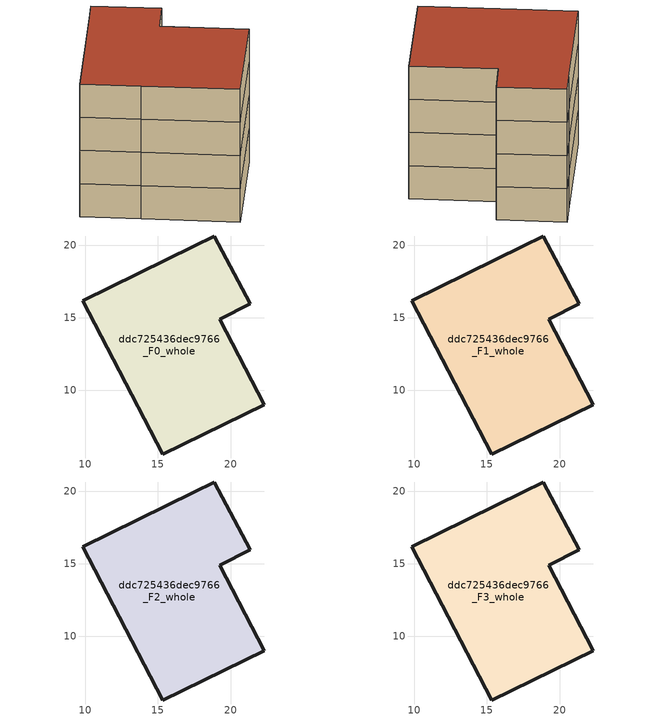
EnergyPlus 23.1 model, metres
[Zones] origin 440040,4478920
ddc725436dec9766_F0_whole
 floor ground (EU_floor_Construction): 18.88,20.62 21.34,15.97 19.25,14.89 22.32,9.02 15.33,5.63 11.94,12.13 9.83,16.16 17.47,19.91 z0
 wall outside (EU_wall_Construction): 15.33,5.63 22.32,9.02 19.25,14.89 21.34,15.97 18.88,20.62 17.47,19.91 9.83,16.16 11.94,12.13 15.33,5.63 z0:3
ddc725436dec9766_F1_whole
 floor to ddc725436dec9766_F0_whole (EU_floor_Construction): 18.88,20.62 21.34,15.97 19.25,14.89 22.32,9.02 15.33,5.63 11.94,12.13 9.83,16.16 17.47,19.91 z3
 wall outside (EU_wall_Construction): 15.33,5.63 22.32,9.02 19.25,14.89 21.34,15.97 18.88,20.62 17.47,19.91 9.83,16.16 11.94,12.13 15.33,5.63 z3:6
ddc725436dec9766_F2_whole
 floor to ddc725436dec9766_F1_whole (EU_floor_Construction): 18.88,20.62 21.34,15.97 19.25,14.89 22.32,9.02 15.33,5.63 11.94,12.13 9.83,16.16 17.47,19.91 z6
 wall outside (EU_wall_Construction): 15.33,5.63 22.32,9.02 19.25,14.89 21.34,15.97 18.88,20.62 17.47,19.91 9.83,16.16 11.94,12.13 15.33,5.63 z6:9
ddc725436dec9766_F3_whole
 floor to ddc725436dec9766_F2_whole (EU_floor_Construction): 18.88,20.62 21.34,15.97 19.25,14.89 22.32,9.02 15.33,5.63 11.94,12.13 9.83,16.16 17.47,19.91 z9
 wall outside (EU_wall_Construction): 15.33,5.63 22.32,9.02 19.25,14.89 21.34,15.97 18.88,20.62 17.47,19.91 9.83,16.16 11.94,12.13 15.33,5.63 z9:12
 roof outside (EU_roof_Construction): 22.32,9.02 19.25,14.89 21.34,15.97 18.88,20.62 17.47,19.91 9.83,16.16 11.94,12.13 15.33,5.63 z12
[Building]
EU S2 Campaign: North Axis=0; Terrain=City; Solar Distribution=FullExterior
[Site:Location]
Madrid: Latitude=40.5; Longitude=-3.5; Time Zone=1; Elevation=609
[SizingPeriod:WeatherFileDays]
AnnualSizingPeriod: Begin Month=1; Begin Day of Month=1; End Month=12; End Day of Month=31; Day of Week for Start Day=Monday; Use Weather File Daylight Saving Period=No; Use Weather File Rain and Snow Indicators=No
[MATERIAL]
EU_InternalMass_Material: Roughness=MediumRough; Thickness=0.1; Conductivity=1; Density=1800; Specific Heat=900; Thermal Absorptance=0.9; Solar Absorptance=0.7; Visible Absorptance=0.7
[MATERIAL:NOMASS] Roughness=MediumRough; Thermal Absorptance=0.9; Solar Absorptance=0.7; Visible Absorptance=0.7
Name | Thermal Resistance
EU_wall_NoMass | 0.609216
EU_roof_NoMass | 0.513268
EU_floor_NoMass | 0.568163
[CONSTRUCTION]
EU_wall_Construction: EU_wall_NoMass
EU_roof_Construction: EU_roof_NoMass
EU_floor_Construction: EU_floor_NoMass
EU_InternalMass_Construction: EU_InternalMass_Material
[ZONE] Type=1; Multiplier=1; Ceiling Height=autocalculate; Volume=314.078; Floor Area=autocalculate; Part of Total Floor Area=Yes
ddc725436dec9766_F0_whole; ddc725436dec9766_F1_whole; ddc725436dec9766_F2_whole; ddc725436dec9766_F3_whole
[INTERNALMASS] Construction=EU_InternalMass_Construction; Surface Area=104.693
Name | Zone or ZoneList
ddc725436dec9766_F0_whole_EU_InternalMass | ddc725436dec9766_F0_whole
ddc725436dec9766_F1_whole_EU_InternalMass | ddc725436dec9766_F1_whole
ddc725436dec9766_F2_whole_EU_InternalMass | ddc725436dec9766_F2_whole
ddc725436dec9766_F3_whole_EU_InternalMass | ddc725436dec9766_F3_whole
[OTHEREQUIPMENT] Fuel Type=Electricity; Design Level Calculation Method=Watts/Area; Power per Zone Floor Area=1; Fraction Latent=0; Fraction Radiant=0; Fraction Lost=0; Carbon Dioxide Generation Rate=0; EndUse Subcategory=EU_Step8_InternalGains
Name | Zone or ZoneList or Space or SpaceList | Schedule
EU_Step8_InternalGain_ddc725436dec9766_F0_whole_f000 | ddc725436dec9766_F0_whole | EU_Step8_GainSchedule_ddc725436dec9766_F0_whole_f000
EU_Step8_InternalGain_ddc725436dec9766_F1_whole_f000 | ddc725436dec9766_F1_whole | EU_Step8_GainSchedule_ddc725436dec9766_F1_whole_f000
EU_Step8_InternalGain_ddc725436dec9766_F2_whole_f000 | ddc725436dec9766_F2_whole | EU_Step8_GainSchedule_ddc725436dec9766_F2_whole_f000
EU_Step8_InternalGain_ddc725436dec9766_F3_whole_f000 | ddc725436dec9766_F3_whole | EU_Step8_GainSchedule_ddc725436dec9766_F3_whole_f000
[ZONEVENTILATION:DESIGNFLOWRATE] Schedule=EU_AlwaysOn; Design Flow Rate Calculation Method=AirChanges/Hour; Air Changes per Hour=0.752966; Ventilation Type=Natural; Fan Pressure Rise=0; Fan Total Efficiency=1; Constant Term Coefficient=1; Temperature Term Coefficient=0; Velocity Term Coefficient=0; Velocity Squared Term Coefficient=0; Minimum Indoor Temperature=-100; Maximum Indoor Temperature=100; Delta Temperature=-100; Minimum Outdoor Temperature=-100; Maximum Outdoor Temperature=100; Maximum Wind Speed=40
Name | Zone or ZoneList or Space or SpaceList
EU_ConstantAir_ddc725436dec9766_F0_whole | ddc725436dec9766_F0_whole
EU_ConstantAir_ddc725436dec9766_F1_whole | ddc725436dec9766_F1_whole
EU_ConstantAir_ddc725436dec9766_F2_whole | ddc725436dec9766_F2_whole
EU_ConstantAir_ddc725436dec9766_F3_whole | ddc725436dec9766_F3_whole
[HVACTEMPLATE:THERMOSTAT] Constant Heating Setpoint=20; Constant Cooling Setpoint=50
EU_HeatOnly_ddc725436dec9766_F0_whole; EU_HeatOnly_ddc725436dec9766_F1_whole; EU_HeatOnly_ddc725436dec9766_F2_whole; EU_HeatOnly_ddc725436dec9766_F3_whole
[HVACTEMPLATE:ZONE:IDEALLOADSAIRSYSTEM] System Availability Schedule=EU_AlwaysOn; Maximum Heating Supply Air Temperature=50; Minimum Cooling Supply Air Temperature=13; Maximum Heating Supply Air Humidity Ratio=0.0156; Minimum Cooling Supply Air Humidity Ratio=0.0077; Heating Limit=NoLimit; Cooling Limit=NoLimit; Heating Availability Schedule=EU_AlwaysOn; Cooling Availability Schedule=EU_CoolingOff; Dehumidification Control Type=ConstantSensibleHeatRatio; Cooling Sensible Heat Ratio=0.7; Dehumidification Setpoint=60; Humidification Control Type=None; Humidification Setpoint=30; Outdoor Air Method=None; Outdoor Air Flow Rate per Person=0.00944; Outdoor Air Flow Rate per Zone Floor Area=0; Outdoor Air Flow Rate per Zone=0; Demand Controlled Ventilation Type=None; Outdoor Air Economizer Type=NoEconomizer; Heat Recovery Type=None; Sensible Heat Recovery Effectiveness=0.7; Latent Heat Recovery Effectiveness=0.65
Name | Template Thermostat
ddc725436dec9766_F0_whole | EU_HeatOnly_ddc725436dec9766_F0_whole
ddc725436dec9766_F1_whole | EU_HeatOnly_ddc725436dec9766_F1_whole
ddc725436dec9766_F2_whole | EU_HeatOnly_ddc725436dec9766_F2_whole
ddc725436dec9766_F3_whole | EU_HeatOnly_ddc725436dec9766_F3_whole
[SIZING:ZONE] Zone Cooling Design Supply Air Temperature Input Method=SupplyAirTemperature; Zone Cooling Design Supply Air Temperature=13; Zone Heating Design Supply Air Temperature Input Method=SupplyAirTemperature; Zone Heating Design Supply Air Temperature=50; Zone Cooling Design Supply Air Humidity Ratio=0.008; Zone Heating Design Supply Air Humidity Ratio=0.008; Cooling Design Air Flow Method=DesignDay; Cooling Design Air Flow Rate=0; Cooling Minimum Air Flow per Zone Floor Area=0.000762; Cooling Minimum Air Flow=0; Cooling Minimum Air Flow Fraction=0.2; Heating Design Air Flow Method=DesignDay; Heating Design Air Flow Rate=0; Heating Maximum Air Flow per Zone Floor Area=0.002032; Heating Maximum Air Flow=0.141576; Heating Maximum Air Flow Fraction=0.3; Account for Dedicated Outdoor Air System=No; Dedicated Outdoor Air System Control Strategy=NeutralSupplyAir; Dedicated Outdoor Air Low Setpoint Temperature for Design=autosize; Dedicated Outdoor Air High Setpoint Temperature for Design=autosize; Zone Load Sizing Method=Sensible Load Only No Latent Load; Zone Latent Cooling Design Supply Air Humidity Ratio Input Method=HumidityRatioDifference; Zone Cooling Design Supply Air Humidity Ratio Difference=0.005; Zone Latent Heating Design Supply Air Humidity Ratio Input Method=HumidityRatioDifference; Zone Humidification Design Supply Air Humidity Ratio Difference=0.005
ddc725436dec9766_F0_whole; ddc725436dec9766_F1_whole; ddc725436dec9766_F2_whole; ddc725436dec9766_F3_whole
[SCHEDULE:CONSTANT]
Name | Hourly Value
EU_AlwaysOn | 1
EU_CoolingOff | 0
[SCHEDULE:FILE] Column Number=1; Rows to Skip at Top=0; Number of Hours of Data=8760; Column Separator=Comma; Interpolate to Timestep=No; Minutes per Item=60; Adjust Schedule for Daylight Savings=Yes
Name | File
EU_Step8_GainSchedule_ddc725436dec9766_F0_whole_f000 | C:\Users\o_iseri\Desktop\OpenUBEM\openubem\outputs\eu_evidence\EU-11\ES-MAD-BERRUGUETE\idfs\ddc725436dec9766\ddc725436dec9766_F0_whole_f000_gain.csv
EU_Step8_GainSchedule_ddc725436dec9766_F1_whole_f000 | C:\Users\o_iseri\Desktop\OpenUBEM\openubem\outputs\eu_evidence\EU-11\ES-MAD-BERRUGUETE\idfs\ddc725436dec9766\ddc725436dec9766_F1_whole_f000_gain.csv
EU_Step8_GainSchedule_ddc725436dec9766_F2_whole_f000 | C:\Users\o_iseri\Desktop\OpenUBEM\openubem\outputs\eu_evidence\EU-11\ES-MAD-BERRUGUETE\idfs\ddc725436dec9766\ddc725436dec9766_F2_whole_f000_gain.csv
EU_Step8_GainSchedule_ddc725436dec9766_F3_whole_f000 | C:\Users\o_iseri\Desktop\OpenUBEM\openubem\outputs\eu_evidence\EU-11\ES-MAD-BERRUGUETE\idfs\ddc725436dec9766\ddc725436dec9766_F3_whole_f000_gain.csv
